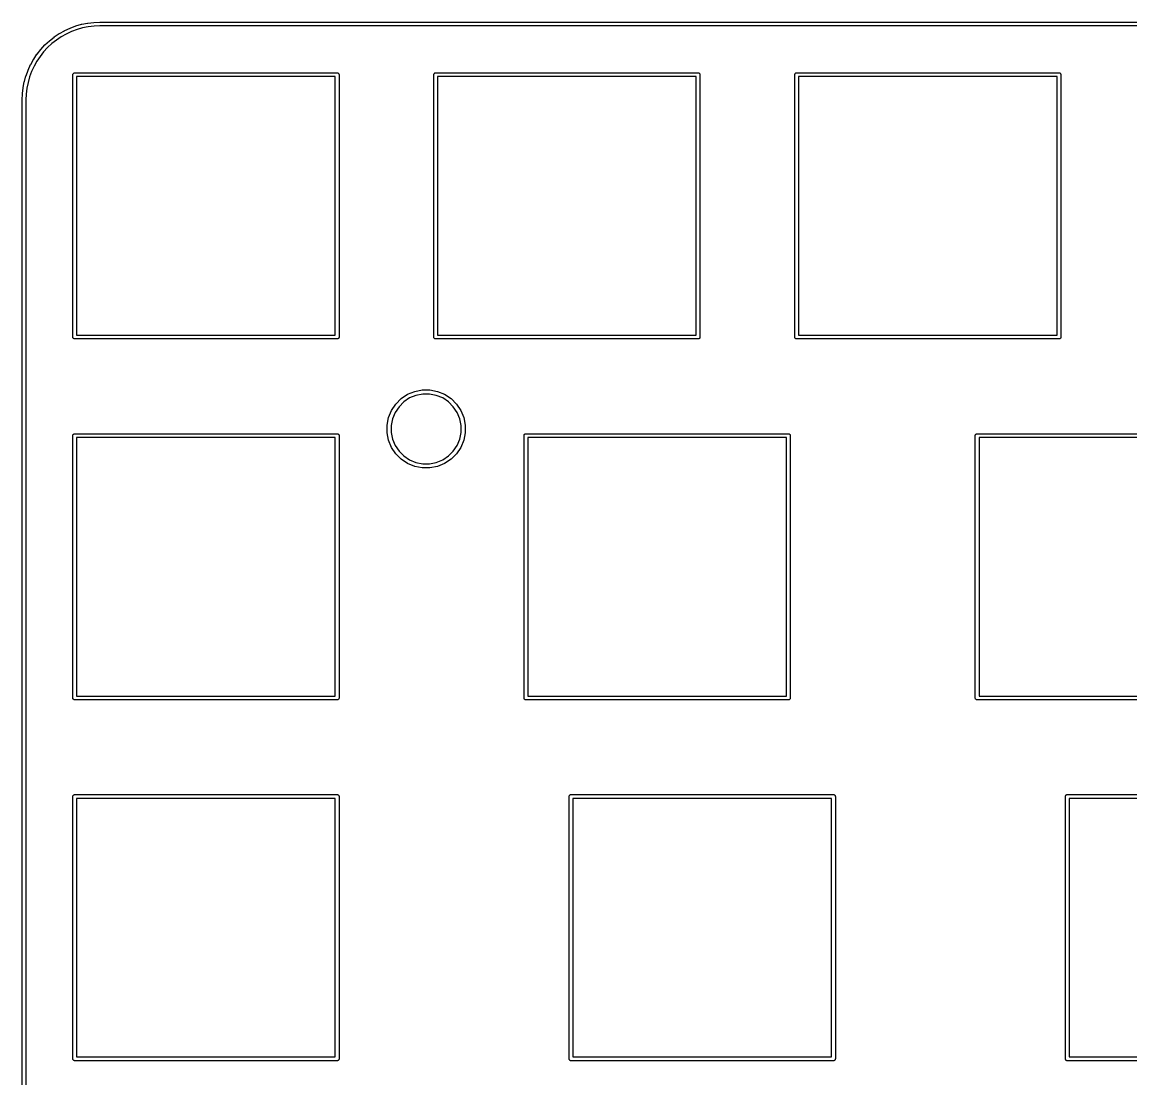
# Model space of a CAD drawing. Extents: x -1 to 304, y -94 to 1.
# Drawn here: x -1.3 to 57.2, y -54.5 to 1.3 of the extents above; entities that cross this region are included whole.
import ezdxf

# ---------------------------------------------------------------- set-up
doc = ezdxf.new("R2010")
doc.units = 0
doc.layers.add('BLACK', color=7, linetype='CONTINUOUS')

msp = doc.modelspace()

# ---------------------------------------------------------------- linework, layer by layer
at = {"layer": 'BLACK', "linetype": 'CONTINUOUS'}
for p, q in [((1.87634, 1.15948), (2.18314, 1.21971)), ((2.18314, 1.21971), (2.18678, 1.22052)), ((2.18678, 1.22052), (2.18791, 1.22065)), ((2.18791, 1.22065), (2.18903, 1.22087)), ((2.18903, 1.22087), (2.19274, 1.22123)), ((2.19274, 1.22123), (2.50221, 1.25809)), ((2.50221, 1.25809), (2.50612, 1.25863)), ((2.50612, 1.25863), (2.50705, 1.25867)), ((2.50705, 1.25867), (2.50797, 1.25878)), ((2.50797, 1.25878), (2.51189, 1.25886)), ((2.51189, 1.25886), (2.82227, 1.27101)), ((2.82227, 1.27101), (2.82422, 1.2712)), ((2.82422, 1.2712), (2.82717, 1.2712)), ((2.82717, 1.2712), (2.83011, 1.27131)), ((2.83011, 1.27131), (2.83205, 1.2712)), ((2.83205, 1.2712), (151.278, 1.2712)), ((0.42207, 0.4915), (0.68234, 0.66437)), ((0.68234, 0.66437), (0.68534, 0.66646)), ((0.68534, 0.66646), (0.68637, 0.66704)), ((0.68637, 0.66704), (0.68738, 0.66771)), ((0.68738, 0.66771), (0.69064, 0.66945)), ((0.69064, 0.66945), (0.96322, 0.82271)), ((1.0583, 0.64673), (0.79088, 0.49636)), ((0.96322, 0.82271), (0.9667, 0.82474)), ((0.9667, 0.82474), (0.96742, 0.82507)), ((0.96742, 0.82507), (0.96812, 0.82547)), ((0.96812, 0.82547), (0.97185, 0.82711)), ((0.97185, 0.82711), (1.25541, 0.95723)), ((1.33644, 0.77436), (1.0583, 0.64673)), ((1.25541, 0.95723), (1.2587, 0.95884)), ((1.2587, 0.95884), (1.25978, 0.95924)), ((1.25978, 0.95924), (1.26086, 0.95973)), ((1.26086, 0.95973), (1.26441, 0.96096)), ((1.26441, 0.96096), (1.55608, 1.06927)), ((1.62266, 0.88065), (1.33644, 0.77436)), ((1.55608, 1.06927), (1.5598, 1.07072)), ((1.5598, 1.07072), (1.56061, 1.07095)), ((1.56061, 1.07095), (1.56141, 1.07125)), ((1.56141, 1.07125), (1.5653, 1.07227)), ((1.5653, 1.07227), (1.86691, 1.15724)), ((1.91802, 0.96385), (1.62266, 0.88065)), ((1.86691, 1.15724), (1.87072, 1.15838)), ((1.87072, 1.15838), (1.87157, 1.15855)), ((1.87157, 1.15855), (1.8724, 1.15878)), ((1.8724, 1.15878), (1.87634, 1.15948)), ((2.21905, 1.02295), (1.91802, 0.96385)), ((2.52282, 1.05913), (2.21905, 1.02295)), ((2.83106, 1.0712), (2.52282, 1.05913)), ((151.183, 1.0712), (2.83106, 1.0712)), ((-0.28631, -0.16274), (-0.07405, 0.06721)), ((-0.07405, 0.06721), (-0.07145, 0.07014)), ((-0.07145, 0.07014), (-0.07078, 0.07075)), ((-0.07078, 0.07075), (-0.07015, 0.07143)), ((-0.07015, 0.07143), (-0.06718, 0.07408)), ((-0.06718, 0.07408), (0.16293, 0.28658)), ((0.29656, 0.13775), (0.07078, -0.07075)), ((0.16293, 0.28658), (0.16563, 0.28919)), ((0.16563, 0.28919), (0.16647, 0.28985)), ((0.16647, 0.28985), (0.16727, 0.29059)), ((0.16727, 0.29059), (0.17031, 0.2929)), ((0.17031, 0.2929), (0.41425, 0.48582)), ((0.53559, 0.3268), (0.29656, 0.13775)), ((0.41425, 0.48582), (0.41739, 0.48839)), ((0.41739, 0.48839), (0.41802, 0.4888)), ((0.41802, 0.4888), (0.41861, 0.48928)), ((0.41861, 0.48928), (0.42207, 0.4915)), ((0.79088, 0.49636), (0.53559, 0.3268)), ((-0.66419, -0.6824), (-0.49153, -0.42177)), ((-0.32688, -0.53537), (-0.49617, -0.7909)), ((-0.49153, -0.42177), (-0.48932, -0.41834)), ((-0.48932, -0.41834), (-0.48893, -0.41784)), ((-0.48893, -0.41784), (-0.48856, -0.41729)), ((-0.48856, -0.41729), (-0.48586, -0.41397)), ((-0.48586, -0.41397), (-0.29263, -0.17012)), ((-0.13756, -0.29645), (-0.32688, -0.53537)), ((-0.29263, -0.17012), (-0.29041, -0.16717)), ((-0.29041, -0.16717), (-0.28964, -0.16635)), ((-0.28964, -0.16635), (-0.28893, -0.16545)), ((-0.28893, -0.16545), (-0.28631, -0.16274)), ((0.07078, -0.07075), (-0.13756, -0.29645)), ((-0.95719, -1.25543), (-0.82703, -0.97168)), ((-0.82703, -0.97168), (-0.82542, -0.96801)), ((-0.82542, -0.96801), (-0.82505, -0.96736)), ((-0.82505, -0.96736), (-0.82472, -0.96665)), ((-0.82472, -0.96665), (-0.82263, -0.96305)), ((-0.82263, -0.96305), (-0.66927, -0.6907)), ((-0.64671, -1.05825), (-0.77433, -1.33648)), ((-0.66927, -0.6907), (-0.66761, -0.68756)), ((-0.66761, -0.68756), (-0.6669, -0.68649)), ((-0.6669, -0.68649), (-0.66626, -0.68536)), ((-0.66626, -0.68536), (-0.66419, -0.6824)), ((-0.49617, -0.7909), (-0.64671, -1.05825)), ((-1.15712, -1.86689), (-1.07213, -1.56539)), ((-1.07213, -1.56539), (-1.07112, -1.56152)), ((-1.07112, -1.56152), (-1.07081, -1.56069)), ((-1.07081, -1.56069), (-1.07057, -1.55985)), ((-1.07057, -1.55985), (-1.06913, -1.55617)), ((-1.06913, -1.55617), (-0.96092, -1.26442)), ((-0.8805, -1.6227), (-0.96375, -1.91804)), ((-0.96092, -1.26442), (-0.95973, -1.26096)), ((-0.95973, -1.26096), (-0.95925, -1.25993)), ((-0.95925, -1.25993), (-0.95884, -1.25883)), ((-0.95884, -1.25883), (-0.95719, -1.25543)), ((-0.77433, -1.33648), (-0.8805, -1.6227)), ((1.40341, -1.5035), (1.40534, -1.4839)), ((1.4039, -1.50841), (1.40341, -1.5035)), ((1.40389, -15.3476), (1.4039, -1.50841)), ((1.40534, -1.4839), (1.41106, -1.46505)), ((1.41106, -1.46505), (1.42035, -1.44768)), ((1.42035, -1.44768), (1.43284, -1.43245)), ((1.43284, -1.43245), (1.44807, -1.41995)), ((1.44807, -1.41995), (1.46544, -1.41067)), ((1.46544, -1.41067), (1.48429, -1.40495)), ((1.48429, -1.40495), (1.49899, -1.4035)), ((1.49899, -1.4035), (1.50389, -1.40302)), ((1.50389, -1.40302), (1.5088, -1.4035)), ((1.5088, -1.4035), (15.3483, -1.4035)), ((1.60389, -1.6035), (1.60389, -15.2525)), ((15.2532, -1.6035), (1.60389, -1.6035)), ((15.2532, -15.2525), (15.2532, -1.6035)), ((15.3483, -1.4035), (15.3532, -1.40302)), ((15.3532, -1.40302), (15.3581, -1.4035)), ((15.3581, -1.4035), (15.3728, -1.40495)), ((15.3728, -1.40495), (15.3917, -1.41067)), ((15.3917, -1.41067), (15.4091, -1.41995)), ((15.4091, -1.41995), (15.4243, -1.43245)), ((15.4243, -1.43245), (15.4368, -1.44768)), ((15.4368, -1.44768), (15.4461, -1.46505)), ((15.4461, -1.46505), (15.4518, -1.4839)), ((15.4518, -1.4839), (15.4537, -1.5035)), ((15.4537, -1.5035), (15.4532, -1.5084)), ((15.4532, -1.5084), (15.4532, -15.3476)), ((20.4535, -1.5035), (20.4554, -1.4839)), ((20.4539, -1.50841), (20.4535, -1.5035)), ((20.4539, -15.3476), (20.4539, -1.50841)), ((20.4554, -1.4839), (20.4611, -1.46505)), ((20.4611, -1.46505), (20.4704, -1.44768)), ((20.4704, -1.44768), (20.4829, -1.43245)), ((20.4829, -1.43245), (20.4981, -1.41995)), ((20.4981, -1.41995), (20.5155, -1.41067)), ((20.5155, -1.41067), (20.5343, -1.40495)), ((20.5343, -1.40495), (20.549, -1.4035)), ((20.549, -1.4035), (20.5539, -1.40302)), ((20.5539, -1.40302), (20.5588, -1.4035)), ((20.5588, -1.4035), (34.3981, -1.4035)), ((20.6539, -1.6035), (20.6539, -15.2525)), ((34.303, -1.6035), (20.6539, -1.6035)), ((34.303, -15.2525), (34.303, -1.6035)), ((34.3981, -1.4035), (34.403, -1.40302)), ((34.403, -1.40302), (34.4079, -1.4035)), ((34.4079, -1.4035), (34.4226, -1.40495)), ((34.4226, -1.40495), (34.4415, -1.41067)), ((34.4415, -1.41067), (34.4589, -1.41995)), ((34.4589, -1.41995), (34.4741, -1.43245)), ((34.4741, -1.43245), (34.4866, -1.44768)), ((34.4866, -1.44768), (34.4959, -1.46505)), ((34.4959, -1.46505), (34.5016, -1.4839)), ((34.5016, -1.4839), (34.5035, -1.5035)), ((34.5035, -1.5035), (34.503, -1.5084)), ((34.503, -1.5084), (34.503, -15.3476)), ((39.5036, -1.5035), (39.5055, -1.4839)), ((39.504, -1.50841), (39.5036, -1.5035)), ((39.504, -15.3476), (39.504, -1.50841)), ((39.5055, -1.4839), (39.5112, -1.46505)), ((39.5112, -1.46505), (39.5205, -1.44768)), ((39.5205, -1.44768), (39.533, -1.43245)), ((39.533, -1.43245), (39.5482, -1.41995)), ((39.5482, -1.41995), (39.5656, -1.41067)), ((39.5656, -1.41067), (39.5844, -1.40495)), ((39.5844, -1.40495), (39.5991, -1.4035)), ((39.5991, -1.4035), (39.604, -1.40302)), ((39.604, -1.40302), (39.6089, -1.4035)), ((39.6089, -1.4035), (53.4481, -1.4035)), ((39.704, -1.6035), (39.704, -15.2525)), ((53.353, -1.6035), (39.704, -1.6035)), ((53.353, -15.2525), (53.353, -1.6035)), ((53.4481, -1.4035), (53.453, -1.40302)), ((53.453, -1.40302), (53.4579, -1.4035)), ((53.4579, -1.4035), (53.4726, -1.40495)), ((53.4726, -1.40495), (53.4915, -1.41067)), ((53.4915, -1.41067), (53.5089, -1.41995)), ((53.5089, -1.41995), (53.5241, -1.43245)), ((53.5241, -1.43245), (53.5366, -1.44768)), ((53.5366, -1.44768), (53.5459, -1.46505)), ((53.5459, -1.46505), (53.5516, -1.4839)), ((53.5516, -1.4839), (53.5535, -1.5035)), ((53.5535, -1.5035), (53.553, -1.5084)), ((53.553, -1.5084), (53.553, -15.3476)), ((-1.25812, -2.50215), (-1.22115, -2.19266)), ((-1.22115, -2.19266), (-1.22079, -2.18893)), ((-1.22079, -2.18893), (-1.22057, -2.1878)), ((-1.22057, -2.1878), (-1.22044, -2.18667)), ((-1.22044, -2.18667), (-1.21964, -2.18305)), ((-1.21964, -2.18305), (-1.15938, -1.87633)), ((-1.15938, -1.87633), (-1.15867, -1.87239)), ((-1.15867, -1.87239), (-1.15844, -1.87156)), ((-1.15844, -1.87156), (-1.15827, -1.87071)), ((-1.15827, -1.87071), (-1.15712, -1.86689)), ((-1.02288, -2.21899), (-1.05917, -2.52281)), ((-0.96375, -1.91804), (-1.02288, -2.21899)), ((-1.27145, -2.82985), (-1.27133, -2.82692)), ((-1.27133, -2.83182), (-1.27145, -2.82985)), ((-1.27134, -90.2255), (-1.27133, -2.83182)), ((-1.27133, -2.824), (-1.27114, -2.82204)), ((-1.27133, -2.82692), (-1.27133, -2.824)), ((-1.27114, -2.82204), (-1.25889, -2.51184)), ((-1.25889, -2.51184), (-1.25881, -2.50791)), ((-1.25881, -2.50791), (-1.2587, -2.50699)), ((-1.2587, -2.50699), (-1.25866, -2.50605)), ((-1.25866, -2.50605), (-1.25812, -2.50215)), ((-1.05917, -2.52281), (-1.07134, -2.83086)), ((-1.07134, -2.83086), (-1.07134, -90.2264)), ((1.40341, -15.3525), (1.40389, -15.3476)), ((1.40534, -15.3721), (1.40341, -15.3525)), ((1.41106, -15.391), (1.40534, -15.3721)), ((1.42035, -15.4083), (1.41106, -15.391)), ((1.43284, -15.4236), (1.42035, -15.4083)), ((1.44807, -15.436), (1.43284, -15.4236)), ((1.46544, -15.4453), (1.44807, -15.436)), ((1.48429, -15.4511), (1.46544, -15.4453)), ((1.50389, -15.453), (1.48429, -15.4511)), ((1.5088, -15.4525), (1.50389, -15.453)), ((15.3483, -15.4525), (1.5088, -15.4525)), ((1.60389, -15.2525), (15.2532, -15.2525)), ((15.3532, -15.453), (15.3483, -15.4525)), ((15.3581, -15.4525), (15.3532, -15.453)), ((15.3728, -15.4511), (15.3581, -15.4525)), ((15.3917, -15.4453), (15.3728, -15.4511)), ((15.4091, -15.436), (15.3917, -15.4453)), ((15.4243, -15.4236), (15.4091, -15.436)), ((15.4368, -15.4083), (15.4243, -15.4236)), ((15.4461, -15.391), (15.4368, -15.4083)), ((15.4518, -15.3721), (15.4461, -15.391)), ((15.4537, -15.3525), (15.4518, -15.3721)), ((15.4532, -15.3476), (15.4537, -15.3525)), ((20.4535, -15.3525), (20.4539, -15.3476)), ((20.4554, -15.3721), (20.4535, -15.3525)), ((20.4611, -15.391), (20.4554, -15.3721)), ((20.4704, -15.4083), (20.4611, -15.391)), ((20.4829, -15.4236), (20.4704, -15.4083)), ((20.4981, -15.436), (20.4829, -15.4236)), ((20.5155, -15.4453), (20.4981, -15.436)), ((20.5343, -15.4511), (20.5155, -15.4453)), ((20.5539, -15.453), (20.5343, -15.4511)), ((20.5588, -15.4525), (20.5539, -15.453)), ((34.3981, -15.4525), (20.5588, -15.4525)), ((20.6539, -15.2525), (34.303, -15.2525)), ((34.403, -15.453), (34.3981, -15.4525)), ((34.4079, -15.4525), (34.403, -15.453)), ((34.4226, -15.4511), (34.4079, -15.4525)), ((34.4415, -15.4453), (34.4226, -15.4511)), ((34.4589, -15.436), (34.4415, -15.4453)), ((34.4741, -15.4236), (34.4589, -15.436)), ((34.4866, -15.4083), (34.4741, -15.4236)), ((34.4959, -15.391), (34.4866, -15.4083)), ((34.5016, -15.3721), (34.4959, -15.391)), ((34.5035, -15.3525), (34.5016, -15.3721)), ((34.503, -15.3476), (34.5035, -15.3525)), ((39.5036, -15.3525), (39.504, -15.3476)), ((39.5055, -15.3721), (39.5036, -15.3525)), ((39.5112, -15.391), (39.5055, -15.3721)), ((39.5205, -15.4083), (39.5112, -15.391)), ((39.533, -15.4236), (39.5205, -15.4083)), ((39.5482, -15.436), (39.533, -15.4236)), ((39.5656, -15.4453), (39.5482, -15.436)), ((39.5844, -15.4511), (39.5656, -15.4453)), ((39.604, -15.453), (39.5844, -15.4511)), ((39.6089, -15.4525), (39.604, -15.453)), ((53.4481, -15.4525), (39.6089, -15.4525)), ((39.704, -15.2525), (53.353, -15.2525)), ((53.453, -15.453), (53.4481, -15.4525)), ((53.4579, -15.4525), (53.453, -15.453)), ((53.4726, -15.4511), (53.4579, -15.4525)), ((53.4915, -15.4453), (53.4726, -15.4511)), ((53.5089, -15.436), (53.4915, -15.4453)), ((53.5241, -15.4236), (53.5089, -15.436)), ((53.5366, -15.4083), (53.5241, -15.4236)), ((53.5459, -15.391), (53.5366, -15.4083)), ((53.5516, -15.3721), (53.5459, -15.391)), ((53.5535, -15.3525), (53.5516, -15.3721)), ((53.553, -15.3476), (53.5535, -15.3525)), ((18.4499, -18.8868), (18.7368, -18.5999)), ((18.7368, -18.5999), (19.0742, -18.3744)), ((19.1779, -18.5684), (18.8764, -18.7699)), ((19.0742, -18.3744), (19.4491, -18.2191)), ((19.513, -18.4297), (19.1779, -18.5684)), ((19.4491, -18.2191), (19.8471, -18.14)), ((19.8687, -18.3589), (19.513, -18.4297)), ((19.8471, -18.14), (20.2529, -18.14)), ((20.2313, -18.3589), (19.8687, -18.3589)), ((20.587, -18.4297), (20.2313, -18.3589)), ((20.2529, -18.14), (20.6509, -18.2191)), ((20.9221, -18.5684), (20.587, -18.4297)), ((20.6509, -18.2191), (21.0258, -18.3744)), ((21.2236, -18.7699), (20.9221, -18.5684)), ((21.0258, -18.3744), (21.3632, -18.5999)), ((21.3632, -18.5999), (21.6501, -18.8868)), ((18.0691, -19.5991), (18.2244, -19.2242)), ((18.2244, -19.2242), (18.4499, -18.8868)), ((18.6199, -19.0264), (18.4184, -19.3279)), ((18.8764, -18.7699), (18.6199, -19.0264)), ((21.4801, -19.0264), (21.2236, -18.7699)), ((21.6816, -19.3279), (21.4801, -19.0264)), ((21.6501, -18.8868), (21.8756, -19.2242)), ((21.8756, -19.2242), (22.0309, -19.5991)), ((17.99, -19.9971), (18.0691, -19.5991)), ((18.2797, -19.663), (18.2089, -20.0187)), ((18.4184, -19.3279), (18.2797, -19.663)), ((21.8203, -19.663), (21.6816, -19.3279)), ((21.8911, -20.0187), (21.8203, -19.663)), ((22.0309, -19.5991), (22.11, -19.9971)), ((1.43284, -20.4824), (1.44807, -20.47)), ((1.44807, -20.47), (1.46544, -20.4607)), ((1.46544, -20.4607), (1.48429, -20.4549)), ((1.48429, -20.4549), (1.49899, -20.4535)), ((1.49899, -20.4535), (1.50389, -20.453)), ((1.50389, -20.453), (1.5088, -20.4535)), ((1.5088, -20.4535), (15.3483, -20.4535)), ((15.3483, -20.4535), (15.3532, -20.453)), ((15.3532, -20.453), (15.3581, -20.4535)), ((15.3581, -20.4535), (15.3728, -20.4549)), ((15.3728, -20.4549), (15.3917, -20.4607)), ((15.3917, -20.4607), (15.4091, -20.47)), ((15.4091, -20.47), (15.4243, -20.4824)), ((17.99, -20.4029), (17.99, -19.9971)), ((18.0691, -20.8009), (17.99, -20.4029)), ((18.2089, -20.0187), (18.2089, -20.3813)), ((18.2089, -20.3813), (18.2797, -20.737)), ((21.8203, -20.737), (21.8911, -20.3813)), ((21.8911, -20.3813), (21.8911, -20.0187)), ((22.11, -20.4029), (22.0309, -20.8009)), ((22.11, -19.9971), (22.11, -20.4029)), ((25.244, -20.4824), (25.2592, -20.47)), ((25.2592, -20.47), (25.2766, -20.4607)), ((25.2766, -20.4607), (25.2954, -20.4549)), ((25.2954, -20.4549), (25.3101, -20.4535)), ((25.3101, -20.4535), (25.315, -20.453)), ((25.315, -20.453), (25.3199, -20.4535)), ((25.3199, -20.4535), (39.1606, -20.4535)), ((39.1606, -20.4535), (39.1655, -20.453)), ((39.1655, -20.453), (39.1704, -20.4535)), ((39.1704, -20.4535), (39.1851, -20.4549)), ((39.1851, -20.4549), (39.204, -20.4607)), ((39.204, -20.4607), (39.2214, -20.47)), ((39.2214, -20.47), (39.2366, -20.4824)), ((49.058, -20.4824), (49.0732, -20.47)), ((49.0732, -20.47), (49.0906, -20.4607)), ((49.0906, -20.4607), (49.1094, -20.4549)), ((49.1094, -20.4549), (49.1241, -20.4535)), ((49.1241, -20.4535), (49.129, -20.453)), ((49.129, -20.453), (49.1339, -20.4535)), ((49.1339, -20.4535), (62.9731, -20.4535)), ((1.40341, -20.5535), (1.40534, -20.5339)), ((1.4039, -20.5584), (1.40341, -20.5535)), ((1.40389, -34.3976), (1.4039, -20.5584)), ((1.40534, -20.5339), (1.41106, -20.515)), ((1.41106, -20.515), (1.42035, -20.4977)), ((1.42035, -20.4977), (1.43284, -20.4824)), ((1.60389, -20.6535), (1.60389, -34.3025)), ((15.2532, -20.6535), (1.60389, -20.6535)), ((15.2532, -34.3025), (15.2532, -20.6535)), ((15.4243, -20.4824), (15.4368, -20.4977)), ((15.4368, -20.4977), (15.4461, -20.515)), ((15.4461, -20.515), (15.4518, -20.5339)), ((15.4518, -20.5339), (15.4537, -20.5535)), ((15.4537, -20.5535), (15.4532, -20.5584)), ((15.4532, -20.5584), (15.4532, -34.3976)), ((18.2244, -21.1758), (18.0691, -20.8009)), ((18.2797, -20.737), (18.4184, -21.0721)), ((21.6816, -21.0721), (21.8203, -20.737)), ((22.0309, -20.8009), (21.8756, -21.1758)), ((25.2146, -20.5535), (25.2165, -20.5339)), ((25.215, -20.5584), (25.2146, -20.5535)), ((25.215, -34.3976), (25.215, -20.5584)), ((25.2165, -20.5339), (25.2222, -20.515)), ((25.2222, -20.515), (25.2315, -20.4977)), ((25.2315, -20.4977), (25.244, -20.4824)), ((25.415, -20.6535), (25.415, -34.3025)), ((39.0655, -20.6535), (25.415, -20.6535)), ((39.0655, -34.3025), (39.0655, -20.6535)), ((39.2366, -20.4824), (39.2491, -20.4977)), ((39.2491, -20.4977), (39.2584, -20.515)), ((39.2584, -20.515), (39.2641, -20.5339)), ((39.2641, -20.5339), (39.266, -20.5535)), ((39.266, -20.5535), (39.2655, -20.5584)), ((39.2655, -20.5584), (39.2655, -34.3976)), ((49.0286, -20.5535), (49.0305, -20.5339)), ((49.029, -20.5584), (49.0286, -20.5535)), ((49.029, -34.3976), (49.029, -20.5584)), ((49.0305, -20.5339), (49.0362, -20.515)), ((49.0362, -20.515), (49.0455, -20.4977)), ((49.0455, -20.4977), (49.058, -20.4824)), ((49.229, -20.6535), (49.229, -34.3025)), ((62.878, -20.6535), (49.229, -20.6535)), ((18.4499, -21.5132), (18.2244, -21.1758)), ((18.4184, -21.0721), (18.6199, -21.3736)), ((18.7368, -21.8001), (18.4499, -21.5132)), ((18.6199, -21.3736), (18.8764, -21.6301)), ((18.8764, -21.6301), (19.1779, -21.8316)), ((20.9221, -21.8316), (21.2236, -21.6301)), ((21.2236, -21.6301), (21.4801, -21.3736)), ((21.6501, -21.5132), (21.3632, -21.8001)), ((21.4801, -21.3736), (21.6816, -21.0721)), ((21.8756, -21.1758), (21.6501, -21.5132)), ((19.0742, -22.0256), (18.7368, -21.8001)), ((19.4491, -22.1809), (19.0742, -22.0256)), ((19.1779, -21.8316), (19.513, -21.9703)), ((19.8471, -22.26), (19.4491, -22.1809)), ((19.513, -21.9703), (19.8687, -22.0411)), ((19.8687, -22.0411), (20.2313, -22.0411)), ((20.2313, -22.0411), (20.587, -21.9703)), ((20.6509, -22.1809), (20.2529, -22.26)), ((20.587, -21.9703), (20.9221, -21.8316)), ((21.0258, -22.0256), (20.6509, -22.1809)), ((21.3632, -21.8001), (21.0258, -22.0256)), ((20.2529, -22.26), (19.8471, -22.26)), ((1.40341, -34.4025), (1.40389, -34.3976)), ((1.40534, -34.4221), (1.40341, -34.4025)), ((1.41106, -34.441), (1.40534, -34.4221)), ((1.42035, -34.4583), (1.41106, -34.441)), ((1.43284, -34.4736), (1.42035, -34.4583)), ((1.44807, -34.486), (1.43284, -34.4736)), ((1.46544, -34.4953), (1.44807, -34.486)), ((1.48429, -34.5011), (1.46544, -34.4953)), ((1.50389, -34.503), (1.48429, -34.5011)), ((1.5088, -34.5025), (1.50389, -34.503)), ((15.3483, -34.5025), (1.5088, -34.5025)), ((1.60389, -34.3025), (15.2532, -34.3025)), ((15.3532, -34.503), (15.3483, -34.5025)), ((15.3581, -34.5025), (15.3532, -34.503)), ((15.3728, -34.5011), (15.3581, -34.5025)), ((15.3917, -34.4953), (15.3728, -34.5011)), ((15.4091, -34.486), (15.3917, -34.4953)), ((15.4243, -34.4736), (15.4091, -34.486)), ((15.4368, -34.4583), (15.4243, -34.4736)), ((15.4461, -34.441), (15.4368, -34.4583)), ((15.4518, -34.4221), (15.4461, -34.441)), ((15.4537, -34.4025), (15.4518, -34.4221)), ((15.4532, -34.3976), (15.4537, -34.4025)), ((25.2146, -34.4025), (25.215, -34.3976)), ((25.2165, -34.4221), (25.2146, -34.4025)), ((25.2222, -34.441), (25.2165, -34.4221)), ((25.2315, -34.4583), (25.2222, -34.441)), ((25.244, -34.4736), (25.2315, -34.4583)), ((25.2592, -34.486), (25.244, -34.4736)), ((25.2766, -34.4953), (25.2592, -34.486)), ((25.2954, -34.5011), (25.2766, -34.4953)), ((25.315, -34.503), (25.2954, -34.5011)), ((25.3199, -34.5025), (25.315, -34.503)), ((39.1606, -34.5025), (25.3199, -34.5025)), ((25.415, -34.3025), (39.0655, -34.3025)), ((39.1655, -34.503), (39.1606, -34.5025)), ((39.1704, -34.5025), (39.1655, -34.503)), ((39.1851, -34.5011), (39.1704, -34.5025)), ((39.204, -34.4953), (39.1851, -34.5011)), ((39.2214, -34.486), (39.204, -34.4953)), ((39.2366, -34.4736), (39.2214, -34.486)), ((39.2491, -34.4583), (39.2366, -34.4736)), ((39.2584, -34.441), (39.2491, -34.4583)), ((39.2641, -34.4221), (39.2584, -34.441)), ((39.266, -34.4025), (39.2641, -34.4221)), ((39.2655, -34.3976), (39.266, -34.4025)), ((49.0286, -34.4025), (49.029, -34.3976)), ((49.0305, -34.4221), (49.0286, -34.4025)), ((49.0362, -34.441), (49.0305, -34.4221)), ((49.0455, -34.4583), (49.0362, -34.441)), ((49.058, -34.4736), (49.0455, -34.4583)), ((49.0732, -34.486), (49.058, -34.4736)), ((49.0906, -34.4953), (49.0732, -34.486)), ((49.1094, -34.5011), (49.0906, -34.4953)), ((49.129, -34.503), (49.1094, -34.5011)), ((49.1339, -34.5025), (49.129, -34.503)), ((62.9731, -34.5025), (49.1339, -34.5025)), ((49.229, -34.3025), (62.878, -34.3025)), ((1.40341, -39.6035), (1.40534, -39.5839)), ((1.4039, -39.6084), (1.40341, -39.6035)), ((1.40389, -53.4476), (1.4039, -39.6084)), ((1.40534, -39.5839), (1.41106, -39.565)), ((1.41106, -39.565), (1.42035, -39.5477)), ((1.42035, -39.5477), (1.43284, -39.5324)), ((1.43284, -39.5324), (1.44807, -39.52)), ((1.44807, -39.52), (1.46544, -39.5107)), ((1.46544, -39.5107), (1.48429, -39.5049)), ((1.48429, -39.5049), (1.49899, -39.5035)), ((1.49899, -39.5035), (1.50389, -39.503)), ((1.50389, -39.503), (1.5088, -39.5035)), ((1.5088, -39.5035), (15.3483, -39.5035)), ((1.60389, -39.7035), (1.60389, -53.3525)), ((15.2532, -39.7035), (1.60389, -39.7035)), ((15.2532, -53.3525), (15.2532, -39.7035)), ((15.3483, -39.5035), (15.3532, -39.503)), ((15.3532, -39.503), (15.3581, -39.5035)), ((15.3581, -39.5035), (15.3728, -39.5049)), ((15.3728, -39.5049), (15.3917, -39.5107)), ((15.3917, -39.5107), (15.4091, -39.52)), ((15.4091, -39.52), (15.4243, -39.5324)), ((15.4243, -39.5324), (15.4368, -39.5477)), ((15.4368, -39.5477), (15.4461, -39.565)), ((15.4461, -39.565), (15.4518, -39.5839)), ((15.4518, -39.5839), (15.4537, -39.6035)), ((15.4537, -39.6035), (15.4532, -39.6084)), ((15.4532, -39.6084), (15.4532, -53.4476)), ((27.5958, -39.6035), (27.5977, -39.5839)), ((27.5962, -39.6084), (27.5958, -39.6035)), ((27.5962, -53.4476), (27.5962, -39.6084)), ((27.5977, -39.5839), (27.6034, -39.565)), ((27.6034, -39.565), (27.6127, -39.5477)), ((27.6127, -39.5477), (27.6252, -39.5324)), ((27.6252, -39.5324), (27.6404, -39.52)), ((27.6404, -39.52), (27.6578, -39.5107)), ((27.6578, -39.5107), (27.6766, -39.5049)), ((27.6766, -39.5049), (27.6913, -39.5035)), ((27.6913, -39.5035), (27.6962, -39.503)), ((27.6962, -39.503), (27.7011, -39.5035)), ((27.7011, -39.5035), (41.5419, -39.5035)), ((27.7962, -39.7035), (27.7962, -53.3525)), ((41.4468, -39.7035), (27.7962, -39.7035)), ((41.4468, -53.3525), (41.4468, -39.7035)), ((41.5419, -39.5035), (41.5468, -39.503)), ((41.5468, -39.503), (41.5517, -39.5035)), ((41.5517, -39.5035), (41.5664, -39.5049)), ((41.5664, -39.5049), (41.5853, -39.5107)), ((41.5853, -39.5107), (41.6027, -39.52)), ((41.6027, -39.52), (41.6179, -39.5324)), ((41.6179, -39.5324), (41.6304, -39.5477)), ((41.6304, -39.5477), (41.6397, -39.565)), ((41.6397, -39.565), (41.6454, -39.5839)), ((41.6454, -39.5839), (41.6473, -39.6035)), ((41.6473, -39.6035), (41.6468, -39.6084)), ((41.6468, -39.6084), (41.6468, -53.4476)), ((53.7897, -39.6035), (53.7916, -39.5839)), ((53.7901, -39.6084), (53.7897, -39.6035)), ((53.7901, -53.4476), (53.7901, -39.6084)), ((53.7916, -39.5839), (53.7973, -39.565)), ((53.7973, -39.565), (53.8066, -39.5477)), ((53.8066, -39.5477), (53.8191, -39.5324)), ((53.8191, -39.5324), (53.8343, -39.52)), ((53.8343, -39.52), (53.8517, -39.5107)), ((53.8517, -39.5107), (53.8705, -39.5049)), ((53.8705, -39.5049), (53.8852, -39.5035)), ((53.8852, -39.5035), (53.8901, -39.503)), ((53.8901, -39.503), (53.895, -39.5035)), ((53.895, -39.5035), (67.7356, -39.5035)), ((53.9901, -39.7035), (53.9901, -53.3525)), ((67.6405, -39.7035), (53.9901, -39.7035)), ((1.40341, -53.4525), (1.40389, -53.4476)), ((1.40534, -53.4721), (1.40341, -53.4525)), ((1.41106, -53.491), (1.40534, -53.4721)), ((1.42035, -53.5083), (1.41106, -53.491)), ((1.43284, -53.5236), (1.42035, -53.5083)), ((1.44807, -53.536), (1.43284, -53.5236)), ((1.46544, -53.5453), (1.44807, -53.536)), ((1.48429, -53.5511), (1.46544, -53.5453)), ((1.50389, -53.553), (1.48429, -53.5511)), ((1.5088, -53.5525), (1.50389, -53.553)), ((15.3483, -53.5525), (1.5088, -53.5525)), ((1.60389, -53.3525), (15.2532, -53.3525)), ((15.3532, -53.553), (15.3483, -53.5525)), ((15.3581, -53.5525), (15.3532, -53.553)), ((15.3728, -53.5511), (15.3581, -53.5525)), ((15.3917, -53.5453), (15.3728, -53.5511)), ((15.4091, -53.536), (15.3917, -53.5453)), ((15.4243, -53.5236), (15.4091, -53.536)), ((15.4368, -53.5083), (15.4243, -53.5236)), ((15.4461, -53.491), (15.4368, -53.5083)), ((15.4518, -53.4721), (15.4461, -53.491)), ((15.4537, -53.4525), (15.4518, -53.4721)), ((15.4532, -53.4476), (15.4537, -53.4525)), ((27.5958, -53.4525), (27.5962, -53.4476)), ((27.5977, -53.4721), (27.5958, -53.4525)), ((27.6034, -53.491), (27.5977, -53.4721)), ((27.6127, -53.5083), (27.6034, -53.491)), ((27.6252, -53.5236), (27.6127, -53.5083)), ((27.6404, -53.536), (27.6252, -53.5236)), ((27.6578, -53.5453), (27.6404, -53.536)), ((27.6766, -53.5511), (27.6578, -53.5453)), ((27.6962, -53.553), (27.6766, -53.5511)), ((27.7011, -53.5525), (27.6962, -53.553)), ((41.5419, -53.5525), (27.7011, -53.5525)), ((27.7962, -53.3525), (41.4468, -53.3525)), ((41.5468, -53.553), (41.5419, -53.5525)), ((41.5517, -53.5525), (41.5468, -53.553)), ((41.5664, -53.5511), (41.5517, -53.5525)), ((41.5853, -53.5453), (41.5664, -53.5511)), ((41.6027, -53.536), (41.5853, -53.5453)), ((41.6179, -53.5236), (41.6027, -53.536)), ((41.6304, -53.5083), (41.6179, -53.5236)), ((41.6397, -53.491), (41.6304, -53.5083)), ((41.6454, -53.4721), (41.6397, -53.491)), ((41.6473, -53.4525), (41.6454, -53.4721)), ((41.6468, -53.4476), (41.6473, -53.4525)), ((53.7897, -53.4525), (53.7901, -53.4476)), ((53.7916, -53.4721), (53.7897, -53.4525)), ((53.7973, -53.491), (53.7916, -53.4721)), ((53.8066, -53.5083), (53.7973, -53.491)), ((53.8191, -53.5236), (53.8066, -53.5083)), ((53.8343, -53.536), (53.8191, -53.5236)), ((53.8517, -53.5453), (53.8343, -53.536)), ((53.8705, -53.5511), (53.8517, -53.5453)), ((53.8901, -53.553), (53.8705, -53.5511)), ((53.895, -53.5525), (53.8901, -53.553)), ((67.7356, -53.5525), (53.895, -53.5525)), ((53.9901, -53.3525), (67.6405, -53.3525))]:
    msp.add_line(p, q, dxfattribs=at)

doc.saveas('drawing.dxf')
